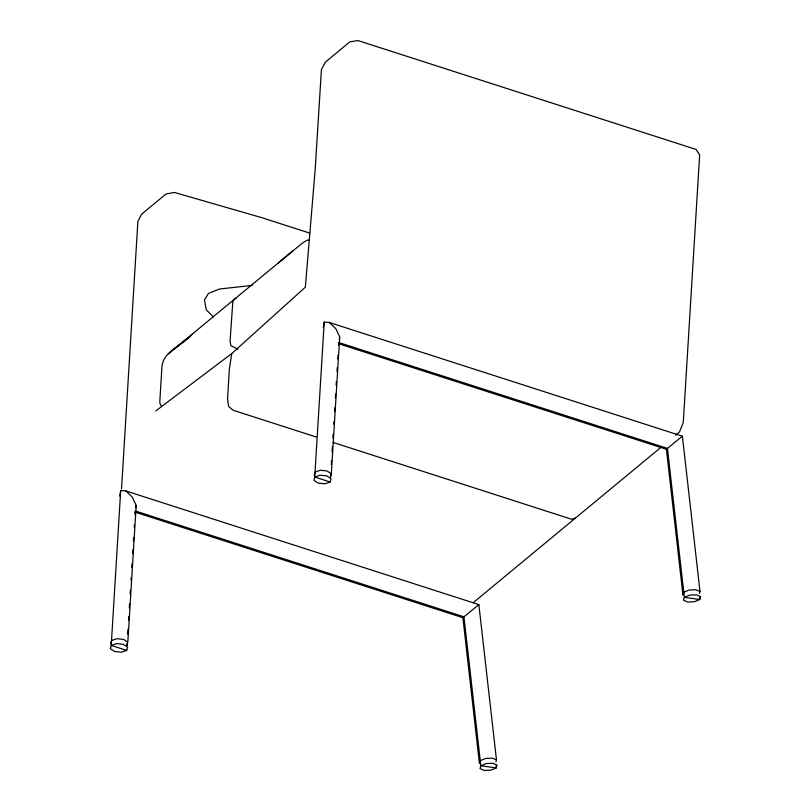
<?xml version="1.0" encoding="UTF-8"?>
<svg xmlns="http://www.w3.org/2000/svg" width="811" height="811" viewBox="0 0 811 811"><rect width="100%" height="100%" fill="white"/><g stroke="black" fill="none" stroke-linecap="round" stroke-linejoin="round"><path stroke-width="1.22" d="M495.937 761.853L496.484 759.948L478.865 604.611L125.908 490.939L120.697 490.483L111.229 645.414L110.418 648.699L114.625 651.507L121.376 652.216L126.719 650.412L127.52 647.127L123.323 644.309L116.571 643.599L111.229 645.414L126.719 650.412M121.528 488.851L137.89 221.413L141.56 214.226L165.991 194.011L174.395 192.44L261.649 217.632L309.701 233.102M127.165 642.981L127.013 645.495L127.55 643.316M127.712 634.182L128.016 629.154M128.554 620.344L128.787 616.573M129.324 607.774L129.557 604.002M130.166 593.946L130.399 590.175M131.017 580.118L131.169 577.604M131.787 567.538L132.011 563.767M132.629 553.71L132.862 549.939M133.399 541.14L133.633 537.369M134.241 527.302L134.403 524.788M135.011 514.732L135.244 510.96L463.943 616.816L478.865 604.611L477.821 605.493M125.908 490.939L132.325 497.123L136.187 505.415L127.824 642.221L123.617 639.403L116.865 638.693L111.523 640.508L110.722 643.782M699.457 593.439L700.005 591.533L682.386 436.186L329.418 322.514L324.218 322.068L314.739 477L313.938 480.274L318.135 483.092L324.887 483.802L330.229 481.987L331.04 478.713L326.833 475.895L320.081 475.185L314.739 477L330.229 481.987M330.685 474.557L330.533 477.071L331.334 473.796L339.708 337.001L335.835 328.708L329.418 322.514M331.304 464.5L331.527 460.729M332.074 451.93L332.378 446.902M332.915 438.092L333.149 434.321M333.757 424.265L333.919 421.75M334.527 411.694L334.761 407.923M335.379 397.866L335.612 394.085M336.149 385.286L336.372 381.515M336.991 371.458L337.224 367.687M337.761 358.888L337.994 355.117M338.603 345.05L338.765 342.536L667.453 448.392L682.386 436.186M675.573 435.213L679.466 431.989L683.278 422.49L699.64 155.043L696.152 149.467L357.935 40.55L349.845 41.858L325.424 62.072L321.43 69.523L315.195 169.367L305.341 287.175L231.733 353.576L229.371 369.106L227.516 399.347L228.672 406.534L233.213 410.275L316.27 437.017M119.754 496.028L120.697 490.483M135.812 507.635L136.187 505.415M323.275 327.614L324.218 322.068M339.333 339.211L339.708 337.001M314.232 475.358L315.043 472.083L320.386 470.268L327.137 470.978L331.334 473.796M192.166 334.223C183.428 345.253 163.751 350.524 161.977 366.207L159.828 401.323L160 403.675L161.48 406.321M168.688 353.768L177.558 346.175M496.484 759.948L492.307 758.133L485.586 758.437L480.254 760.667L479.433 763.526L462.899 617.698L463.943 616.816L480.832 765.777L480.021 768.635L484.197 770.45L490.919 770.156L496.251 767.926L497.062 765.067L492.885 763.252L486.164 763.546L480.832 765.777L496.251 767.926L496.018 765.878M700.005 591.533L695.828 589.719L689.107 590.013L683.774 592.243L682.953 595.102L666.419 449.284L667.453 448.392L684.352 597.352L683.531 600.211L687.708 602.026L694.429 601.732L699.761 599.501L700.582 596.643L696.406 594.828L689.685 595.122L684.352 597.352L699.761 599.501L699.528 597.454M293.045 250.68L278.396 262.865L302.503 243.026L307.237 240.157L309.579 240.117M278.954 262.399L174.335 348.923L188.436 337.305M473.127 602.745L660.975 447.297M155.844 410.893L231.733 353.576M575.323 518.178L571.431 519.192L333.118 442.441M252.14 285.421L219.528 289.01L208.478 293.4L204.473 299.867L206.247 309.832L213.465 316.919M235.91 298.418L233.821 299.776L232.747 302.574L230.04 341.826L231.034 345.821L237.968 349.135M338.38 343.641L666.419 449.284M134.859 512.065L462.899 617.698"/></g></svg>
